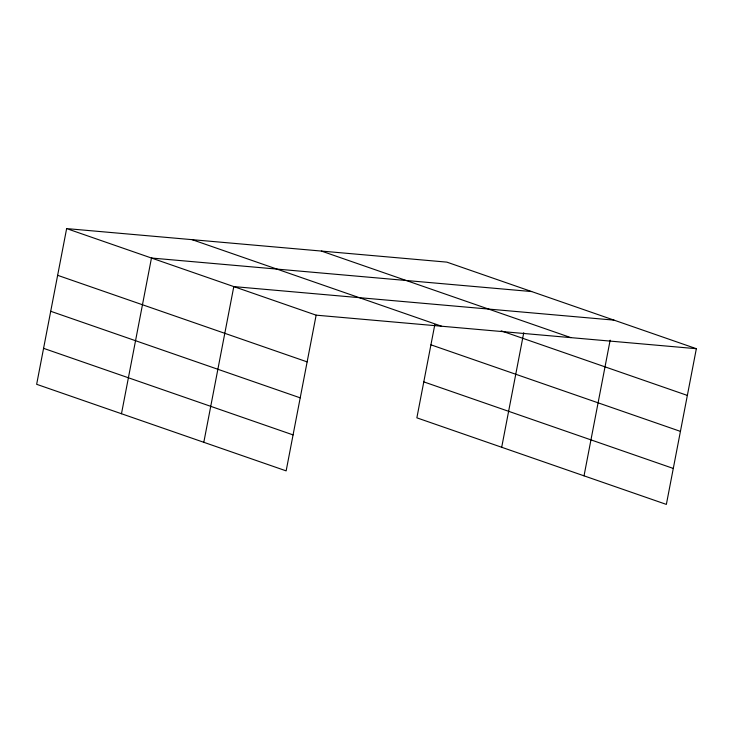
<?xml version="1.0" encoding="UTF-8"?>
<svg xmlns="http://www.w3.org/2000/svg" width="733" height="733" viewBox="0 0 733 733"><rect width="100%" height="100%" fill="white"/><g stroke="black" fill="none" stroke-linecap="round" stroke-linejoin="round"><path stroke-width="1.1" d="M66.639 228.595L36.65 384.303L286.145 470.87L316.134 315.163L66.639 228.595L446.855 262.13L696.35 348.697L666.361 504.405L416.866 417.837L434.825 324.591M121.476 413.733L151.465 258.025L531.682 291.56M203.811 442.301L233.8 286.594L614.016 320.129M501.693 447.277L523.756 332.718M584.027 475.836L610.158 340.149M316.134 315.163L696.35 348.697M321.384 251.062L570.879 337.629M501.207 330.83L687.352 395.417M192.11 239.664L441.605 326.231M430.931 344.822L680.426 431.38M423.793 381.875L673.288 468.442M57.641 275.315L307.136 361.882M50.714 311.278L300.209 397.845M43.577 348.34L293.072 434.907"/></g></svg>
